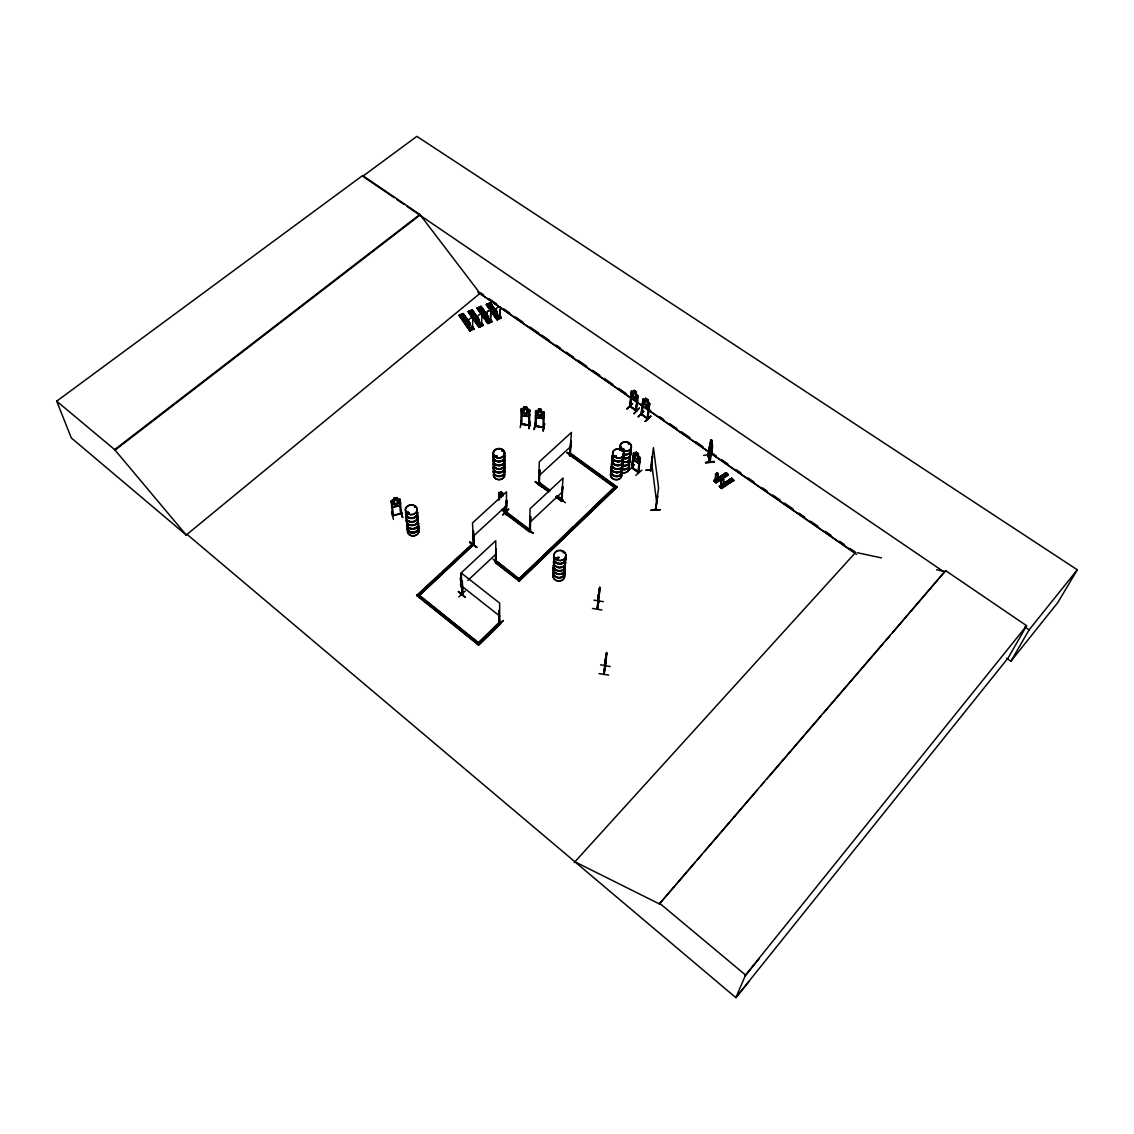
<?xml version="1.0" encoding="UTF-8"?>
<svg xmlns="http://www.w3.org/2000/svg" width="1134" height="1134" viewBox="0 0 1134 1134"><rect width="100%" height="100%" fill="white"/><g stroke="black" fill="none" stroke-linecap="round" stroke-linejoin="round"><path stroke-width="1.5" d="M506.742 500.448L506.133 514.638L506.501 500.264L506.189 514.581L506.501 513.886M561.302 500.647L563.045 478.038L530.088 508.712L529.507 530.57L530.443 529.691L530.443 530.599L529.252 531.718L506.402 514.467L507.607 512.937L530.457 530.173L529.819 530.755L530.457 516.565L530.386 530.273M508.698 509.322L502.603 515.034L508.698 509.038M604.649 665.063L606.194 656.685M520.18 427.631L521.512 420.36M529.535 425.378L520.903 424.329L521.144 409.048L522.136 408.523L521.243 409.076M462.176 593.578L462.077 594.542L460.843 573.209L495.742 540.705L495.87 563.144L519.145 581.118L617.123 486.911L571.437 453.94L570.303 454.989L615.946 488.414L570.274 455.429L570.941 441.083L569.523 455.641L571.451 432.394L539.302 461.807L538.607 484.105M520.364 579.942L497.103 561.585L518.989 578.893L614.642 487.01L576.356 524.021M521.059 423.96L521.782 424.385L521.938 409.898L521.101 410.04L521.938 409.898M521.257 409.005L521.952 415.654L528.727 416.447L529.663 414.803M524.092 406.922L524.149 408.85L522.689 409.261L522.646 412.563L524.064 414.165L526.757 414.505L528.231 413.286L528.302 409.984L526.856 409.204L526.998 407.29L524.078 407.007L526.998 407.29M604.323 673.128L604.096 674.319L606.562 652.56L604.096 674.22L605.173 665.701M605.627 665.516L604.946 666.594M705.561 462.743L714.349 462.034M525.864 528.416L533.108 533.32L525.836 528.472M521.725 423.592L528.727 425.349L528.983 410.806L529.776 410.905L528.983 410.806M530.258 421.494L528.954 428.482M596.98 609.086L597.575 607.838M529.252 531.718L530.202 529.507M530.698 516.75L529.961 530.755M534.398 429.389L535.801 422.698M535.631 411.032L535.092 426.341L543.796 427.504L544.235 412.152L535.546 411.004L536.481 410.494M536.042 426.441L536.382 411.968L535.546 412.11L536.382 411.968M541.357 411.146L542.676 412.053L542.562 415.342L541.074 416.561L538.381 416.206L536.977 414.605L537.077 411.302L538.537 410.905L538.508 408.977L541.414 409.36L541.031 418.318M538.338 417.964L538.607 409.048L541.301 409.487M650.434 469.604L650.477 470.908L653.425 447.661L658.585 487.974L655.367 510.102L655.324 508.769M655.665 509.322L655.65 508.755M539.274 470.567L539.586 469.887L538.778 484.544L548.728 491.901M539.586 469.887L538.891 484.388M539.401 483.991L539.827 470.057M549.919 490.384L539.954 483.041L549.891 490.809M543.087 426.568L542.988 427.475L543.427 412.932L544.221 413.045L543.427 412.932M650.363 469.759L650.774 470.893L651.426 464.642M543.739 427.036L542.888 426.625L543.002 427.433M543.129 430.892L544.518 423.606L543.158 430.594M543.597 427.561L543.767 426.738M544.136 412.166L543.966 416.943L542.959 418.446L536.24 417.681L543.03 418.517M541.783 487.096L535.262 481.596L542.038 486.812M660.073 509.96L651.044 510.087M505.693 511.987L504.899 511.349M499.64 623.558L498.917 622.991L500.321 624.097L478.576 645.133L416.745 595.548L472.268 543.838L473.601 544.859L418.077 596.612L473.601 544.32M461.552 584.081C463.494 584.62 458.66 582.309 461.722 580.721L462.289 594.032L461.283 573.024L499.64 603.09L499.74 623.643M499.513 623.969L499.045 610.489L499.499 624.012L499.74 623.19M715.228 480.986L714.845 480.292M715.923 480.419L715.242 481.893L715.441 480.901M715.795 480.518L715.143 481M716.716 472.651L716.376 473.955A2.013 0.907 56.7 0 0 715.738 475.486L715.143 480.164L716.447 481.482L717.694 477.301A2.013 0.907 56.7 0 0 717.694 475.274L717.921 473.374M628.307 443.564L629.228 443.678L628.364 443.961M720.529 486.486L721.479 485.933M720.515 486.415C722.684 484.771 719.566 487.861 721.139 486.472L720.43 485.933L720.941 487.464M721.096 486.316L720.799 486.656M621.12 450.652L621.801 450.481M621.163 450.396L621.843 450.893M622.807 449.39L622.821 448.511L622.141 449.021M623.558 449.277L623.331 449.56M711.628 445.846C708.906 437.823 709.076 455.046 710.323 455.981M708.963 448.1L710.423 456.081L710.947 455.103M722.131 487.067L723.308 482.956A2.027 0.907 56.6 0 0 723.322 480.944L723.634 479.271M481.482 324.14L481.851 316.825A2.835 1.644 -35.6 0 0 481.794 314.189A2.835 1.644 -35.6 0 0 478.264 315.649A2.835 1.644 -35.6 0 0 478.335 318.285L479.016 325.175C483.906 321.163 479.88 329.03 480.348 324.551M615.096 455.556L615.918 456.548M561.316 500.76L562.577 486.543L562.166 500.406M555.844 497.146L561.543 501.341L562.818 486.713M561.543 501.341L562.719 499.839L557.035 495.629M462.048 594.358L461.439 581.317L462.303 581.6L462.7 594.882L462.303 581.6M566.901 452.707L574.017 457.257L567.213 452.409M490.327 321.928L490.724 313.083A2.821 1.644 -35.9 0 0 490.682 310.447A2.821 1.644 -35.9 0 0 487.166 311.907A2.821 1.644 -35.9 0 0 487.209 314.543L487.918 321.546M487.833 321.432L490.398 320.454L490.809 313.197A2.821 1.644 -35.9 0 0 490.767 310.574A2.821 1.644 -35.9 0 0 487.251 312.02A2.821 1.644 -35.9 0 0 487.294 314.657L487.209 314.543M565.483 502.787L558.651 497.642M571.182 441.254L569.764 455.811L570.345 455.273M570.274 455.429L571.437 453.94M573.691 457.555L566.986 452.594M500.137 309.426L499.669 316.755L500.137 309.426A2.821 1.63 -36.2 0 0 500.122 306.79A2.821 1.63 -36.2 0 0 496.621 308.25A2.821 1.63 -36.2 0 0 496.649 310.872L497.216 317.775L499.697 316.684L499.711 318.285L498.577 318.767L498.577 317.151M563.626 552.173L562.974 552.811M556.057 558.438L557.163 557.616L557.914 558.353M556.284 557.871L556.61 558.764M592.487 608.448L601.899 610.021M598.313 595.251L597.987 600.283L597.902 599.503M598.795 592.558L597.377 609.199L597.533 608.292M599.305 589.141L599.206 589.567M598.398 595.336L599.858 587.27L598.341 601.927L598.865 601.105M598.369 601.587L600.099 588.248M598.795 601.828L598.922 600.637L597.448 609.043M501.71 450.524L502.66 450.637L501.809 450.963M496.026 455.684L496.536 456.336L495.445 456.222M495.501 456.151L496.082 456.846L496.933 456.095M603.373 601.658L594.003 600.141M519.145 581.118L617.123 486.911M626.96 408.807L632.574 403.449L627.045 408.609M629.937 406.213L631.496 391.088L629.71 406.511L636.429 411.089M630.632 406.752L632.148 392.392L631.34 392.151L631.95 392.577M632.148 392.392L630.334 406.879M636.245 391.754L636.571 398.303L635.295 398.941L632.262 395.312L632.63 391.995L633.807 392.166C632.531 387.318 639.307 394.774 633.949 390.266M604.62 665.162L605.102 660.994M605.145 665.431L603.642 674.22L605.599 658.145M605.202 661.079L605.91 655.962M605.726 658.358L606.421 653.312L605.358 666.622M634.119 413.811L639.363 408.155M605.343 666.707L606.903 653.51M655.764 509.605L655.339 508.854M628.86 470.412L634.572 464.671M637.223 399.324L635.706 410.664L637.393 396.333L638.215 396.574L637.393 396.333M636.571 410.267L635.735 410.054L636.344 411.103L638.215 395.723L631.44 391.145L632.304 391.032M638.073 395.752L636.628 401.776L637.606 400.543M638.541 472.722L640.398 457.782L638.088 455.542L638.385 453.798L636.075 452.168L635.876 454.082L634.657 453.841L634.26 457.073L637.393 460.787L638.711 460.22L638.3 453.798L636.075 452.338L635.933 454.011L633.495 452.891L631.695 467.945L632.559 468.044M633.311 455.471L631.638 467.888L638.456 472.665L637.847 471.772M633.949 454.365L633.325 453.926L634.161 454.181L632.233 467.789M643.545 411.33L638.385 416.49M639.321 408.127L633.821 413.584M633.537 459.398L632.588 468.101L631.922 467.08M608.703 675.099L599.021 673.596M610.163 666.523L600.538 664.793M647.727 418.942L641.022 414.321L642.992 399.026L643.8 398.97L649.754 403.69L647.727 418.942L642.014 414.264M641.334 414.151L642.992 399.026M641.887 414.477L643.63 400.316L642.822 400.075L643.432 400.5M643.63 400.316L641.66 414.761M635.791 475.359L641.858 470.128M643.517 411.344L638.3 416.702M639.76 458.15L638.414 472.665M637.79 472.268L639.548 459.88M647.429 401.564L647.712 399.721L645.529 398.162L645.317 400.104L644.126 399.919L643.715 403.236L646.763 406.879L648.067 406.241L647.798 399.721M650.76 416.334L645.203 421.253M647.996 418.815L649.116 404.101L647.202 418.106M715.228 480.093L715.837 475.415A2.013 0.907 56.7 0 1 716.461 473.884L716.376 473.955M650.732 470.241L646.068 470.298L652.036 469.717L646.054 470.156M723.535 479.328L722.613 478.094L721.989 479.611A2.027 0.907 56.6 0 0 721.352 481.128L720.714 485.791L722.032 487.124L723.223 483.013A2.027 0.907 56.6 0 0 723.407 480.887L723.662 479.639M720.813 485.735L721.437 481.071A2.027 0.907 56.6 0 1 722.089 479.54L722.684 478.208M414.534 506.643L414.704 507.465L414.945 506.657M651.894 461.297L652.574 456.265L650.774 470.893M407.574 512.908L407.999 512.114M407.616 512.653L408.75 512.993L407.73 512.157M409.02 512.525L408.85 513.319M471.701 328.18C470.922 326.507 471.801 329.285 471.942 327.882M471.772 328.194L471.588 327.357M598.823 594.315L599.432 591.579L597.987 600.283M480.079 323.913L481.043 324.834L480.632 323.629M480.178 324.041L480.944 324.877M605.584 659.577L605.967 656.94M657.663 496.409L655.679 510.087L657.578 495.714M488.938 320.227L490.001 321.163L489.392 319.901M489.349 320.043L490.072 321.106L489.108 320.44M599.106 590.375L597.051 609.142L597.646 607.937M498.861 317.435C499.059 315.564 498.379 317.69 498.946 316.556M599.007 590.757L599.588 587.766M597.065 609.057L598.837 601.36M703.619 455.471L712.209 454.039M528.784 409.445L529.861 410.069L529.337 425.434L529.592 424.626M529.748 414.902L528.713 416.518L521.952 415.654M528.742 424.796L529.351 424.924M530.329 421.749L529.025 428.737L530.216 421.479M709.175 451.006L707.942 455.74L710.975 440.276M707.999 455.698L710.451 441.069L710.933 441.693M528.827 409.388L522.094 408.453M709.586 447.973L710.281 452.735L712.152 445.946L711.741 440.063L710.295 444.599L711.854 450.567M710.876 455.202L712.478 445.719L711.656 440.063L711.316 441.821L710.564 440.063M710.082 461.977L712.563 447.122M708.396 455.372L709.657 462.133L707.942 455.627M709.927 461.396L710.139 461.481M535.361 422.599L533.944 429.588M726.015 472.793L726.681 473.445L714.392 481.355L714.051 480.121L715.356 479.937M714.647 481.284L714.944 480.221M715.299 479.313L717.156 481.893L717.113 481.142M714.321 481.199L713.754 480.717L715.908 482.701L728.156 474.622L726.185 472.651L728.269 475.018L715.979 482.942L715.866 481.95M717.694 477.301L717.609 477.357A2.013 0.907 56.7 0 0 717.779 475.217L718.035 473.969M720.515 476.436L722.486 478.42M720.941 485.579L719.636 486.642M721.748 475.628L723.747 477.485M606.109 654.984L606.293 654.077M720.331 486.855L720.544 485.862M720.884 484.941L722.741 487.535L722.712 486.784M492.071 309.922L493.644 309.795L493.233 308.831M483.934 313.948L483.977 312.573M726.1 482.049L728.099 483.92M727.333 481.241L729.346 483.112M719.58 486.614L731.77 478.25L733.755 480.235L721.181 488.201M641.972 414.59L641.334 413.584M631.666 467.321L638.768 471.928M641.079 413.811L647.883 418.687M574.91 861.797L659.364 903.926L945.628 570.629L1026.653 625.727L1008.183 657.876L735.853 997.636L187.025 534.369L186.245 535.007L114.633 449.603L56.7 401.181L362.653 175.529L419.849 214.454L480.036 293.38L855.107 553.009M629.767 405.986L636.287 410.536M727.064 482.446L728.326 482.319L727.376 482.857M721.777 477.329L721.876 476.294M722.273 477.442L722.755 476.606L721.593 476.563M606.662 652.574L605.443 661.987M499.853 623.331L498.832 623.445L499.045 610.489M462.97 594.131L462.36 593.663M562.195 499.91L561.273 500.463L561.769 499.782M569.552 455.287L570.445 454.706M498.79 316.514L498.464 316.67M530.443 529.805L529.621 530.003M707.899 454.621L708.339 454.578M496.281 562.421L495.345 562.79L495.841 548.927L495.756 562.875M506.799 513.617L505.892 514.467M469.859 541.896L476.705 547.141M458.363 591.679L465.068 597.448M505.977 513.83L506.515 513.333L506.331 514.581L506.501 491.816L472.509 522.916L473.502 544.334M599.744 587.256L598.256 596.895M526.119 528.161L533.093 533.079M399.225 500.222L400.642 514.17L401.507 513.192M489.264 320.497L489.76 320.653M623.813 449.503L622.708 448.483M615.379 456.563L615.053 455.755M615.067 456.081L615.039 456.704M616.145 456.151L615.11 456.265M556.411 557.985L556.142 558.183A6.039 5.146 3.2 0 1 559.133 557.318M557.829 558.495L556.411 558.892M715.767 480.235L715.582 480.688M1026.653 625.727L745.577 975.042L735.853 997.636L749.446 980.924M391.627 505.721L392.733 507.21L399.721 505.693L400.6 503.893L400.104 499.243L396.943 499.343M945.628 570.629L892.628 632.715M650.363 470.1L650.788 469.604M408.495 513.206L408.58 512.284M407.616 512.384L407.744 513.475M391.542 511.916L393.413 519.344M471.432 328.25L471.361 327.23M1006.553 658.188L1010.933 661.221L1029.119 629.838L1077.3 569.792L416.844 136.364L362.738 176.294L394.178 197.685M464.784 320.029L465.082 321.177M1077.3 569.792L1057.923 602.409L1010.933 661.221M711.061 452.622L711.684 451.743L711.061 452.735L709.785 444.712M391.202 501.1L392.591 515.8L401.436 513.631M542.945 418.517L544.079 416.901M495.402 562.606L496.224 561.925M570.359 454.847L569.523 455.641M538.607 484.218L539.231 483.155L539.004 483.878M473.161 544.618L473.87 544.037M474.055 544.32L473.36 530.698L473.417 544.873L474.111 543.781M535.177 481.922L542.038 486.84M469.519 542.463L476.719 547.127M622.665 449.503L623.459 448.936M623.7 449.659L623.615 448.837M648.053 409.615L649.087 408.495M745.279 975.708L759.369 958.457M472.127 326.308L474.069 329.101L469.774 330.915L459.057 315.564L463.338 313.778L470.171 323.53M470.752 330.391L460.361 315.025L470.596 330.589L459.341 315.039L463.041 313.508L470.156 323.544M462.091 314.331L469.93 325.444L462.318 314.09M479.072 327.017L479.072 325.926L482.517 325.26L481.397 322.935L482.8 324.381L482.517 325.671L481.057 322.708L483.112 325.43L478.817 327.23L468.073 311.949L472.339 310.163L479.186 319.873L472.042 309.894L468.342 311.411L479.313 327.031L468.342 311.411M469.377 311.411L480.079 326.734L470.355 312.8M472.042 309.894L471.035 310.702L478.888 321.815L471.29 310.489L479.583 321.517M488.57 317.889L480.178 306.804L487.776 318.215L479.951 307.144M497.245 312.587L490.129 302.622L486.188 304.663L497.089 319.831L501.271 318.044L499.3 315.295M489.151 303.43L490.129 302.622M489.902 303.132L497.316 312.559M469.873 330.887L459.341 315.039M473.757 328.052L473.473 328.931L472.368 326.606L473.587 329.314M598.554 600.552L598.327 601.814M491.419 321.645L490.597 319.207L491.419 321.645L488.003 322.311L488.031 323.374L477.216 307.853L480.901 306.336L487.974 316.329L481.185 306.605L476.946 308.377L487.833 323.587L492 321.815L489.746 318.952M488.74 323.077L478.732 309.44M490.71 322.354L491.702 320.766M490.795 322.325L480.178 306.804L480.901 306.336M497.117 319.816L486.472 304.125L497.273 319.618L497.302 318.526L500.704 317.874L499.867 315.45L500.704 317.874M486.713 304.465L498.308 319.306L487.393 304.167L486.514 304.422M500.789 318.257L500.987 316.996M659.364 903.926L695.17 862.308M697.481 859.615L702.088 854.256M704.398 851.563L757.526 789.803M760.985 785.777L764.444 781.751M766.754 779.058L821.03 715.965M823.341 713.272L883.386 643.46M885.697 640.781L890.318 635.409M632.871 457.597L633.382 459.809L638.768 463.622L639.746 462.36M638.768 463.622L639.831 462.417M574.158 862.62L855.688 552.371L849.876 548.346M535.135 426.058L543.838 427.263L535.319 426.058M496.579 626.861L503.057 620.808M503.014 620.766L496.536 627.059L502.957 620.496M420.742 596.527L478.463 642.78L498.932 623.005M478.576 645.133L500.307 623.7L498.932 622.609L477.187 644.027M518.989 578.893L573.804 526.459M562.095 500.463L555.873 496.72M499.74 564.76L493.007 559.218M640.341 457.838L633.495 452.891M640.398 458.604L639.562 458.334M458.802 596.938L465.238 590.998M636.075 452.168L638.385 453.798M633.382 459.809L638.825 463.565M461.014 581.458L461.722 580.721L462.077 581.813M462.062 580.906L460.886 580.892L460.248 578.227L461.396 580.736M496.04 561.642L495.657 562.903L496.082 549.125M645.203 421.267L650.703 416.008M645.189 421.508L650.718 416.263M497.103 561.585L495.87 562.747L519.145 580.721M562.719 499.839L561.684 500.916M495.87 563.144L497.103 561.996M473.955 316.244L473.785 317.265L474.806 317.463M467.846 580.452L495.898 554.172M529.776 522.434L562.294 491.958M504.899 511.845L504.857 506.643M538.65 483.637L539.458 483.467M570.204 454.536L570.048 455.06M649.754 403.69L649.031 402.513M649.739 404.54L648.917 404.285M638.343 416.788L643.843 411.5M642.354 403.832L642.893 406M630.49 406.567L629.951 405.717M499.314 494.027L498.903 493.375L499.357 499.158M627.017 408.892L632.503 403.661M630.617 406.156L629.866 406.015M416.745 595.548L439.992 574.073M442.572 571.692L468.413 547.821M506.133 514.156L507.607 512.937M539.954 483.041L538.792 484.119L548.757 491.476M472.963 536.538L506.501 505.651M538.877 475.855L570.615 446.626M503.255 495.317L503.255 493.616L500.987 491.915L501.001 493.63M499.499 492.553L498.662 492.624L501.072 493.744L499.881 493.531L499.91 496.706M498.677 492.61L499.456 492.482M498.719 497.174L499.399 499.385M503.184 493.673L500.93 491.986M391.216 501.185L392.052 500.42L391.088 501.1M186.245 535.007L480.036 293.38M114.633 449.603L419.849 214.454M114.874 450.297L419.906 215.205M463.282 313.834L469.83 323.559M472.311 310.192L478.86 319.901M481.17 306.619L487.748 316.315M557.304 558.637L556.369 558.41M487.464 304.139L497.798 319.533M490.086 302.92L497.004 312.559L490.398 302.92M474.012 329.143L471.857 326.308M497.996 319.32L487.478 304.125M501.256 318.059L499.215 315.337M615.181 455.868L615.96 455.84M616.116 456.775L616.017 455.613M520.96 424.031L529.578 425.137M535.234 425.562L536.013 425.675M408.807 513.22L407.772 513.376M731.77 478.25L719.325 486.358L719.991 487.025M732.139 478.761L719.962 486.996M720.926 487.96L733.358 480.036M733.755 480.235L721.621 488.641M713.938 480.802L726.171 472.864L726.639 473.431M714.009 480.972L726.54 473.161L714.136 481.099M715.597 482.56L727.603 474.381M728.241 475.018L727.759 474.352L715.341 482.304L728.156 474.622M713.754 480.717L726.185 472.651L713.896 480.773M503.326 511.278L510.116 516.466L503.269 511.094M466.017 321.191L466.4 320.072L465.138 319.93M483.041 312.559L482.574 313.494L483.694 313.863M475.047 317.548L475.515 316.599M722.599 477.244L721.791 477.244M468.952 328.988L469.207 327.924L469.235 328.676M481.695 322.821L481.709 323.771L477.995 325.316L477.981 324.367L481.426 323.7M469.873 328.718L472.424 327.754L472.765 320.497A2.835 1.658 -35.3 0 0 472.694 317.874A2.835 1.658 -35.3 0 0 469.15 319.334A2.835 1.658 -35.3 0 0 469.221 321.957M470.043 330.561L470.312 329.484L470.327 330.249M482.8 324.381L482.517 325.26M557.205 558.764L557.276 557.744M401.45 514.056L400.018 499.286L392.01 500.377L394.051 499.952M623.388 449.418L622.495 449.617M614.826 456.307L616.088 456.676M501.88 450.311L502.66 450.637M483.041 312.7L484.161 312.842M460.574 585.116C460.928 576.738 462.629 593.847 461.736 585.626L460.574 585.116L461.495 584.988L462.261 588.234M461.637 585.796L461.198 583.046M461.325 583.443L461.084 581.26M461.099 585.201L461.921 585.045M461.751 588.376L462.034 587.596M460.886 580.892L460.985 578.723M460.361 580.806L461.297 580.679L460.758 578.085M460.574 581.402L461.41 581.246M542.903 427.093L536.113 425.831M393.257 514.793L392.789 515.8M400.515 513.532L392.733 515.304M401.408 513.206L400.685 513.659M402.527 517.529L401.096 509.96L402.556 517.246M396.772 497.628L396.971 499.414L398.53 499.683L398.856 502.858L397.51 504.517L394.717 505.084L393.073 504.035L392.718 500.874L394.164 499.995L393.852 498.166L396.886 497.628M393.867 498.251L396.787 497.713M391.981 501.979L391.088 501.88L391.981 501.979L393.427 515.701L393.37 514.864M399.296 500.477L400.047 500.051M399.749 505.778L392.775 507.068L391.698 505.622M556.681 557.644L557.46 558.141M495.771 455.443L496.89 455.911M499.059 622.722L499.867 623.743M710.168 443.592L711.486 449.319M479.115 326.989L480.136 326.677M705.561 462.658L714.349 461.992M710.975 440.19L712.478 445.719M705.589 462.431L714.307 461.41M471.531 310.518L479.427 321.588M480.178 306.903L488.315 317.988M474.395 316.23L475.288 316.429M465.379 319.859L466.414 320.213M651.001 510.314L660.101 509.676M400.741 514.141L400.5 513.39M460.787 585.711L461.524 587.752M722.018 476.365L722.741 476.705M402.613 517.473L400.642 510.087M473.757 544.093L473.36 530.698M496.182 467.562L495.459 467.534M733.826 480.618L731.572 478.35L719.325 486.33L721.493 488.343L721.451 487.606M493.673 309.61L492.298 308.817L492.255 310.192M493.007 308.916L491.929 309.936M474.565 317.477L473.771 317.109M529.465 425.094L520.846 423.79M538.522 411.486L541.23 411.855M538.423 414.789L541.116 415.157M857.403 552.74L881.501 557.914M936.571 569.764L943.445 571.252M470.823 330.363L460.064 314.94M708.112 454.932L710.04 461.977M716.886 472.495L717.822 473.431M489.704 303.189L497.344 314.203M544.575 423.861L543.2 430.821M502.135 509.379L505.551 511.774L502.348 509.18M464.897 320.894L466.485 320.242M397.042 199.641L404.186 204.503M407.035 206.445L944.579 572.301M1024.753 626.861L1029.119 629.838M645.544 398.332L647.656 399.778M480.646 292.87L483.552 294.883M489.364 298.908L496.635 303.94M503.907 308.958L509.719 312.984M515.531 317.01L522.802 322.042M530.074 327.074L538.792 333.098M541.698 335.111L548.969 340.143M556.241 345.175L560.593 348.195M566.405 352.206L573.676 357.238M578.042 360.258L586.76 366.296M592.572 370.322L599.843 375.34M604.209 378.359L612.927 384.398M618.739 388.423L626.011 393.455M633.282 398.473L637.634 401.493M644.906 406.525L650.718 410.551M659.449 416.589L663.801 419.594M669.627 423.62L676.885 428.652M681.25 431.671L689.968 437.71M695.78 441.721L703.052 446.753M711.783 452.792L716.135 455.811M721.947 459.837L727.773 463.863M736.49 469.887L740.856 472.906M748.114 477.938L753.94 481.964M762.658 487.989L767.009 491.008M772.835 495.034L780.093 500.066M784.459 503.085L793.176 509.123M799.002 513.135L804.814 517.161M810.626 521.186L817.898 526.219M825.169 531.251L830.981 535.262M839.699 541.301L844.065 544.32M477.797 292.133L856.524 554.328M630.674 406.383L635.919 410.026M632.616 467.789L638.003 471.616M571.408 454.38L617.08 487.337M561.273 500.321L562.11 499.924M557.007 496.054L562.691 500.25M502.135 509.733L509.081 515.134M528.798 409.374L529.847 410.154M499.371 492.553L503.113 495.388L503.113 493.673M501.015 494.367L503.113 495.955M507.607 513.362L530.443 530.599M506.402 514.042L529.266 531.293M469.816 542.137L476.734 547.41M473.615 545.27L472.268 543.838M462.899 594.599L461.765 593.876M458.377 591.452L465.408 597.164M461.907 586.25L499.725 616.046M416.702 595.152L478.562 644.75M659.549 903.188L745.577 975.042M186.33 535.078L71.329 437.965L56.7 401.181M641.915 413.995L641.164 413.825M611.765 472.056L611.779 472.084A5.627 4.607 5.8 0 0 612.147 478.335A5.627 4.607 5.8 0 0 619.731 478.846A5.627 4.607 5.8 0 0 620.695 472.68M496.649 310.872L497.131 317.662M499.045 315.295L501.015 318.044M490.824 304.507L497.741 314.161M490.597 304.621L497.585 314.231M490.2 304.777L497.117 314.43M490.115 304.805L497.046 314.458M499.612 318.158L499.598 316.542L496.196 317.931L496.479 316.868L496.479 317.619M490.03 319.051L491.986 321.829M479.129 309.27L489.023 323.091M477.938 307.739L488.782 323.062M477.216 307.853L488.23 323.417M471.319 310.376L479.186 321.56M470.256 312.842L480.036 326.734M469.065 311.311L479.866 326.691M477.981 324.367L479.072 325.926M469.674 323.743L463.041 313.508M462.53 314.132L470.412 325.245M462.318 313.99L470.156 325.217M471.29 328.222C471.049 332.73 474.721 324.763 469.958 328.846L469.15 321.843M468.923 328.038L470.015 329.611M556.213 558.835L556.17 558.566A5.954 5.075 3.2 0 1 559.133 557.602M535.418 415.739L536.24 417.681M710.862 443.621L711.316 446.3L710.905 444.882M711.146 448.143L710.522 445.931L710.536 451.36L711.826 444.755L711.216 442.529L711.202 448.001M711.599 441.48L711.996 442.898M397.042 499.258L396.857 497.557M651.511 461.779L656.558 501.809M362.653 175.529L362.738 176.294M419.367 595.421L478.463 642.78M469.433 312.956L473.133 311.623M471.248 315.536L474.948 314.189M472.212 316.91L475.911 315.564M472.651 326.493L472.68 327.442M487.195 321.39L487.181 320.624L486.911 321.702L490.611 320.171L490.597 319.207M488.286 306.69L491.972 305.358M498.96 500.207L498.818 492.624L498.733 498.705M499.867 315.45L499.881 316.4M500.987 491.915L501.03 497.543M505.466 507.111L505.367 511.703M505.069 508.145L505.069 511.562M623.232 460.843A5.698 4.635 5.7 0 1 615.875 465.45A5.698 4.635 5.7 0 1 613.211 457.966M622.991 459.412A5.769 4.692 5.7 0 1 620.496 465.025A5.769 4.692 5.7 0 1 613.196 463.749A5.769 4.692 5.7 0 1 613.168 457.697M621.843 461.963A5.684 4.635 5.7 0 1 620.879 468.158A5.684 4.635 5.7 0 1 613.211 467.647A5.684 4.635 5.7 0 1 612.87 461.368M621.886 461.666A5.684 4.635 5.7 0 1 620.908 467.86A5.684 4.635 5.7 0 1 613.239 467.35A5.684 4.635 5.7 0 1 612.899 461.07M623.417 455.514A5.798 4.706 5.7 0 1 617.761 461.666A5.798 4.706 5.7 0 1 612.757 454.805M622.963 459.001A5.698 4.635 5.7 0 1 620.496 464.543A5.698 4.635 5.7 0 1 613.296 463.282A5.698 4.635 5.7 0 1 613.281 457.314M623.317 455.755A5.713 4.635 5.7 0 1 617.746 461.822A5.713 4.635 5.7 0 1 612.799 455.06M623.02 459.213A5.769 4.692 5.7 0 1 620.511 464.827A5.769 4.692 5.7 0 1 613.211 463.551A5.769 4.692 5.7 0 1 613.196 457.498M623.445 455.315A5.798 4.706 5.7 0 1 617.789 461.467A5.798 4.706 5.7 0 1 612.771 454.606M623.388 455.103A5.713 4.635 5.7 0 1 617.817 461.169A5.713 4.635 5.7 0 1 612.87 454.408M622.027 471.787A5.627 4.607 5.8 0 1 614.756 476.379A5.627 4.607 5.8 0 1 612.119 468.923M622.141 471.56A5.713 4.664 5.8 0 1 614.756 476.209A5.713 4.664 5.8 0 1 612.077 468.654M620.695 472.481A5.599 4.593 5.8 0 1 619.731 478.619A5.599 4.593 5.8 0 1 612.176 478.109A5.599 4.593 5.8 0 1 611.836 471.886M621.815 462.162A5.656 4.607 5.7 0 1 620.851 468.328A5.656 4.607 5.7 0 1 613.211 467.818A5.656 4.607 5.7 0 1 612.856 461.566M622.226 466.542A5.727 4.678 5.8 0 1 616.627 472.665A5.656 4.621 5.8 0 1 611.708 466.088M611.665 465.847A5.727 4.678 5.8 0 0 616.627 472.665A5.656 4.621 5.8 0 0 622.127 466.783M622.098 471.149A5.642 4.607 5.8 0 1 614.826 475.741A5.642 4.607 5.8 0 1 612.176 468.285M622.155 471.361A5.713 4.664 5.8 0 1 614.784 476.025A5.713 4.664 5.8 0 1 612.105 468.455M622.24 466.343A5.741 4.678 5.8 0 1 616.641 472.467A5.741 4.678 5.8 0 1 611.68 465.649M622.197 466.145A5.656 4.621 5.8 0 1 616.669 472.183A5.656 4.621 5.8 0 1 611.779 465.45M631.114 449.759A5.769 4.678 6 0 1 628.704 453.94A5.769 4.678 6 0 1 622.963 454.167M619.632 450.226A5.769 4.678 6 0 1 620.936 446.853M631 450A5.698 4.607 6 0 1 628.633 454.11A5.698 4.607 6 0 1 622.977 454.337M619.745 449.248A5.698 4.607 6 0 1 620.978 447.122M631.085 449.333A5.698 4.607 6 0 1 628.718 453.458A5.698 4.607 6 0 1 623.048 453.685M619.759 449.787A5.698 4.607 6 0 1 621.049 446.456M629.639 451.162A5.755 4.664 6 0 1 629.384 456.846A5.755 4.664 6 0 1 622.566 457.867M629.597 450.978A5.684 4.607 6 0 1 629.356 456.577A5.684 4.607 6 0 1 622.623 457.583M630.221 452.707A5.67 4.607 6 0 1 628.775 457.654A5.67 4.607 6 0 1 622.552 458.235M623.601 461.935A5.67 4.607 6 0 0 628.916 460.517A5.67 4.607 6 0 0 629.852 455.996A5.67 4.607 6 0 1 628.902 460.645A5.67 4.607 6 0 1 623.587 462.062M629.625 451.36A5.755 4.664 6 0 1 629.37 457.045A5.755 4.664 6 0 1 622.538 458.065M629.087 463.253A5.698 4.635 6.1 0 1 627.626 468.243A5.698 4.635 6.1 0 1 621.375 468.838M629.398 459.865A5.642 4.579 6.1 0 1 627.952 464.784A5.642 4.579 6.1 0 1 621.772 465.379A5.713 4.649 6.1 0 0 628.038 464.614A5.713 4.649 6.1 0 0 629.498 459.624M629.03 463.055A5.613 4.579 6.1 0 1 627.598 467.973A5.613 4.579 6.1 0 1 621.432 468.555M628.959 463.693A5.613 4.579 6.1 0 1 627.513 468.611A5.613 4.579 6.1 0 1 621.361 469.192M628.945 467.931A5.613 4.579 6.1 0 1 626.606 472.027A5.613 4.579 6.1 0 1 621.021 472.254M629.058 463.452A5.698 4.635 6.1 0 1 627.598 468.441A5.698 4.635 6.1 0 1 621.347 469.022M629.795 460.404A5.642 4.579 6.1 0 1 627.456 464.501A5.642 4.579 6.1 0 1 621.843 464.727M629.795 456.322A5.642 4.579 6 0 1 628.86 460.815A5.642 4.579 6 0 1 623.572 462.233M628.931 468.058A5.613 4.579 6.1 0 1 626.592 472.155A5.613 4.579 6.1 0 1 621.007 472.382M503.85 458.264A5.783 4.72 -0.2 0 1 502.915 464.288A5.783 4.72 -0.2 0 1 495.487 464.586A5.783 4.72 -0.2 0 1 493.857 458.675M503.779 458.533A5.698 4.649 -0.2 0 1 502.872 464.472A5.698 4.649 -0.2 0 1 495.544 464.77A5.698 4.649 -0.2 0 1 493.928 458.93M503.808 461.637A5.698 4.649 -0.3 0 1 502.886 467.577A5.698 4.649 -0.3 0 1 495.558 467.874A5.698 4.649 -0.3 0 1 493.956 462.176A5.698 4.649 -0.3 0 0 495.558 467.874A5.698 4.649 -0.3 0 0 502.886 467.718A5.698 4.649 -0.3 0 0 503.808 461.779M503.836 454.365A5.812 4.72 -0.2 0 1 502.901 460.39A5.812 4.72 -0.2 0 1 495.445 460.702A5.812 4.72 -0.2 0 1 493.814 454.762M503.779 457.881A5.713 4.649 -0.2 0 1 502.858 463.82A5.713 4.649 -0.2 0 1 495.53 464.118A5.713 4.649 -0.2 0 1 493.928 458.278M503.779 454.621A5.727 4.664 -0.2 0 1 502.858 460.574A5.727 4.664 -0.2 0 1 495.501 460.872A5.727 4.664 -0.2 0 1 493.885 455.017M503.85 458.065A5.783 4.72 -0.2 0 1 502.915 464.089A5.783 4.72 -0.2 0 1 495.487 464.387A5.783 4.72 -0.2 0 1 493.857 458.476M503.836 454.153A5.812 4.734 -0.2 0 1 502.901 460.191A5.812 4.734 -0.2 0 1 495.445 460.489A5.812 4.734 -0.2 0 1 493.814 454.564M503.779 453.969A5.727 4.664 -0.2 0 1 502.858 459.922A5.727 4.664 -0.2 0 1 495.487 460.22A5.727 4.664 -0.2 0 1 493.871 454.365M503.879 469.051A5.727 4.692 -0.3 0 1 502.957 475.047A5.727 4.692 -0.3 0 1 495.601 475.344A5.727 4.692 -0.3 0 1 493.985 469.462M503.808 469.504A5.642 4.621 -0.3 0 1 502.901 475.415A5.642 4.621 -0.3 0 1 495.643 475.713A5.642 4.621 -0.3 0 1 494.055 469.901M494.098 472.878A5.613 4.607 -0.3 0 0 495.686 478.661A5.613 4.607 -0.3 0 0 502.901 478.364A5.642 4.635 -0.3 0 0 503.822 472.552A5.613 4.607 -0.3 0 1 502.901 478.364A5.642 4.635 -0.3 0 1 495.671 478.761A5.642 4.635 -0.3 0 1 494.084 472.949M503.779 462.133A5.67 4.635 -0.3 0 1 502.872 468.058A5.67 4.635 -0.3 0 1 495.586 468.356A5.67 4.635 -0.3 0 1 493.985 462.53M503.865 465.422A5.741 4.706 -0.3 0 1 502.943 471.432A5.741 4.706 -0.3 0 1 495.558 471.73A5.741 4.706 -0.3 0 1 493.942 465.833M503.808 468.866A5.642 4.635 -0.3 0 1 502.901 474.777A5.642 4.635 -0.3 0 1 495.643 475.075A5.642 4.635 -0.3 0 1 494.055 469.263M503.808 465.677A5.67 4.635 -0.3 0 1 502.886 471.602A5.67 4.635 -0.3 0 1 495.615 471.9A5.67 4.635 -0.3 0 1 494.013 466.074M503.865 465.224A5.741 4.706 -0.3 0 1 502.943 471.234A5.741 4.706 -0.3 0 1 495.558 471.531A5.741 4.706 -0.3 0 1 493.942 465.635M503.808 465.039A5.67 4.635 -0.3 0 1 502.886 470.964A5.67 4.635 -0.3 0 1 495.601 471.262A5.67 4.635 -0.3 0 1 493.999 465.436M417.028 514.269A5.954 4.961 -5.4 0 1 415.824 520.605A5.954 4.961 -5.4 0 1 408.169 520.931A5.954 4.961 -5.4 0 1 406.723 514.708M416.291 516.707A5.854 4.876 -5.4 0 1 417.071 522.93A5.854 4.876 -5.4 0 1 409.856 524.858A5.854 4.876 -5.4 0 1 406.582 519.301A5.868 4.89 -5.4 0 0 409.856 524.957A5.868 4.89 -5.4 0 0 417.099 523.015A5.868 4.89 -5.4 0 0 416.32 516.778M416.702 510.669A5.982 4.961 -5.3 0 1 415.498 517.019A5.982 4.961 -5.3 0 1 407.815 517.345A5.982 4.961 -5.3 0 1 406.369 511.094M416.929 514.085A5.883 4.89 -5.4 0 1 415.753 520.336A5.883 4.89 -5.4 0 1 408.197 520.662A5.883 4.89 -5.4 0 1 406.78 514.51M416.66 510.924A5.897 4.905 -5.3 0 1 415.469 517.189A5.897 4.905 -5.3 0 1 407.886 517.501A5.897 4.905 -5.3 0 1 406.468 511.349M416.688 510.47A5.982 4.961 -5.3 0 1 415.483 516.821A5.982 4.961 -5.3 0 1 407.801 517.147A5.982 4.961 -5.3 0 1 406.355 510.895M416.603 510.286A5.897 4.905 -5.3 0 1 415.413 516.551A5.897 4.905 -5.3 0 1 407.829 516.863A5.897 4.905 -5.3 0 1 406.397 510.711M416.986 514.723A5.883 4.89 -5.4 0 1 412.819 522.207A5.883 4.89 -5.4 0 1 406.27 516.353M417.978 525.141A5.897 4.933 -5.5 0 1 416.802 531.449A5.897 4.933 -5.5 0 1 409.218 531.775A5.897 4.933 -5.5 0 1 407.786 525.581M418.177 528.288A5.783 4.834 -5.5 0 1 414.066 535.702A5.783 4.834 -5.5 0 1 407.616 529.904M416.334 517.047A5.868 4.89 -5.4 0 1 417.128 523.298A5.868 4.89 -5.4 0 1 409.87 525.226A5.868 4.89 -5.4 0 1 406.582 519.656M417.652 521.427A5.925 4.933 -5.4 0 1 416.462 527.735A5.925 4.933 -5.4 0 1 408.864 528.061A5.925 4.933 -5.4 0 1 407.432 521.867M417.61 521.683A5.84 4.862 -5.4 0 1 416.433 527.905A5.84 4.862 -5.4 0 1 408.935 528.231A5.84 4.862 -5.4 0 1 407.517 522.108M417.964 524.957A5.897 4.933 -5.5 0 1 416.773 531.265A5.897 4.933 -5.5 0 1 409.204 531.577A5.897 4.933 -5.5 0 1 407.772 525.396M417.638 521.229A5.925 4.933 -5.4 0 1 416.447 527.551A5.925 4.933 -5.4 0 1 408.85 527.877A5.925 4.933 -5.4 0 1 407.404 521.668M418.148 522.207A5.84 4.876 -5.4 0 1 412.648 528.586A5.84 4.876 -5.4 0 1 406.893 522.675M418.205 528.487A5.812 4.862 -5.5 0 1 414.094 535.928A5.812 4.862 -5.5 0 1 407.616 530.117M565.256 560.862A6.039 5.146 3.2 0 1 559.19 567.595A6.039 5.146 3.2 0 1 554.129 560.111M564.987 564.037A5.939 5.075 3.2 0 1 559.019 570.686A5.939 5.075 3.2 0 1 554.044 563.3M564.973 564.321A5.939 5.075 3.2 0 1 559.005 570.955A5.939 5.075 3.2 0 1 554.03 563.584M565.256 560.678A6.039 5.146 3.2 0 1 559.19 567.411A6.039 5.146 3.2 0 1 554.143 559.927M556.199 557.956A6.039 5.146 3.2 0 1 557.602 557.375M565.384 557.404A5.968 5.089 3.2 0 1 560.153 564.066A5.968 5.089 3.2 0 1 553.888 557.914M565.427 556.794A5.982 5.089 3.2 0 1 560.196 563.456A5.982 5.089 3.2 0 1 553.916 557.29M565.157 561.103A5.954 5.075 3.2 0 1 559.175 567.737A5.954 5.075 3.2 0 1 554.2 560.352M565.469 557.177A6.053 5.16 3.2 0 1 560.182 563.924A6.053 5.16 3.2 0 1 553.817 557.687M565.483 556.978A6.053 5.16 3.2 0 1 560.182 563.74A6.053 5.16 3.2 0 1 553.817 557.503M563.924 570.033A5.968 5.117 3.2 0 1 563.13 576.568A5.968 5.117 3.2 0 1 555.476 576.908A5.968 5.117 3.2 0 1 553.619 570.487M564.363 574.343A5.883 5.046 3.2 0 1 558.452 580.948A5.883 5.046 3.2 0 1 553.534 573.62M565.256 565.809A5.911 5.046 3.2 0 1 558.226 571.026A5.911 5.046 3.2 0 1 554.044 563.768M564.363 574.47A5.883 5.046 3.2 0 1 561.656 580.48A5.883 5.046 3.2 0 1 554.242 579.134A5.883 5.046 3.2 0 1 554.384 572.656M564.137 566.419A5.996 5.117 3.2 0 1 563.343 572.968A5.996 5.117 3.2 0 1 555.66 573.308A5.911 5.046 3.2 0 1 553.86 567.113M553.803 566.872A5.996 5.117 3.2 0 0 555.66 573.308A5.911 5.046 3.2 0 0 563.272 573.124A5.911 5.046 3.2 0 0 564.066 566.66M563.881 569.679A5.897 5.046 3.2 0 1 563.102 576.115A5.897 5.046 3.2 0 1 555.532 576.455A5.897 5.046 3.2 0 1 553.718 570.133M563.938 569.849A5.968 5.117 3.2 0 1 563.144 576.384A5.968 5.117 3.2 0 1 555.476 576.724A5.968 5.117 3.2 0 1 553.633 570.303M564.151 566.235A5.996 5.131 3.2 0 1 563.357 572.769A5.996 5.131 3.2 0 1 555.66 573.124A5.996 5.131 3.2 0 1 553.817 566.688M564.094 566.05A5.911 5.06 3.2 0 1 563.314 572.514A5.911 5.06 3.2 0 1 555.717 572.854A5.911 5.06 3.2 0 1 553.902 566.504M710.55 452.905L710.267 449.404L709.374 449.036L710.196 448.525L710.139 445.067L710.394 448.596L711.273 449.036L710.55 452.905M524.135 409.445L524.092 412.748L526.786 413.102L526.842 409.799L524.135 409.445M524.659 407.432L526.389 408.254L524.659 407.432M539.061 409.487L540.79 410.31L539.061 409.487M633.75 392.761L633.367 396.078L635.451 397.524L635.834 394.207L633.75 392.761M634.345 390.932L635.635 392.463L634.345 390.932M635.805 454.663L635.409 457.881L637.563 459.412L637.96 456.18L635.805 454.663M636.429 452.905L637.747 454.465L636.429 452.905M645.246 400.699L644.849 404.016L646.947 405.462L647.358 402.159L645.246 400.699M645.884 398.884L647.16 400.415L645.884 398.884M722.882 474.792L724.824 476.89L722.882 474.792M724.13 473.998L726.072 476.082L724.13 473.998M724.952 473.459L726.894 475.543L724.952 473.459M728.467 480.405L730.424 482.517L728.467 480.405M729.715 479.597L731.657 481.695L729.715 479.597M730.537 479.058L732.493 481.156L730.537 479.058M630.972 395.865L631.397 398.162L631.043 395.908M467.988 320.568L464.274 322.297L467.988 320.568M477.003 316.925L473.303 318.654L477.003 316.925M485.876 313.338L482.191 315.054L485.876 313.338M495.133 309.596L491.461 311.311L495.133 309.596M464.132 315.054L460.418 316.783L464.132 315.054M481.993 307.867L478.307 309.582L481.993 307.867M491.235 304.139L487.563 305.854L491.235 304.139M464.855 316.088L461.141 317.818L464.855 316.088M473.856 312.46L470.156 314.175L473.856 312.46M482.715 308.887L479.044 310.603L482.715 308.887M465.932 317.633L462.233 319.363L465.932 317.633M483.807 310.433L480.136 312.148L483.807 310.433M493.063 306.704L489.392 308.405L493.063 306.704M466.896 319.008L463.182 320.738L466.896 319.008M484.785 311.793L481.099 313.508L484.785 311.793M494.027 308.065L490.356 309.78L494.027 308.065M396.319 498.095L394.575 499.031L396.319 498.095M397.028 499.995L394.221 500.562L394.561 503.737L397.368 503.156L397.028 499.995M502.731 493.673L501.384 492.666L502.731 493.673M489.278 320.922L489.293 322.538L489.278 320.922M614.713 456.86A5.741 4.649 5.7 0 0 624.026 454.365A5.741 4.649 5.7 0 0 616.372 448.951A5.741 4.649 5.7 0 0 614.713 456.86M614.699 457.03A5.713 4.635 5.7 0 0 623.983 454.55A5.713 4.635 5.7 0 0 616.372 449.163A5.713 4.635 5.7 0 0 614.699 457.03M622.141 449.73A5.727 4.621 6 0 0 631.411 447.25A5.727 4.621 6 0 0 623.785 441.863A5.727 4.621 6 0 0 622.141 449.73M622.127 450.042A5.698 4.607 6 0 0 631.354 447.576A5.698 4.607 6 0 0 623.757 442.217A5.698 4.607 6 0 0 622.127 450.042M495.09 456.662A5.741 4.678 -0.2 0 0 504.559 454.181A5.741 4.678 -0.2 0 0 497.174 448.752A5.755 4.678 -0.2 0 0 495.076 456.69A5.755 4.678 -0.2 0 0 504.573 454.195A5.755 4.678 -0.2 0 0 497.174 448.766A5.741 4.678 -0.2 0 0 495.09 456.662M495.09 457.002A5.727 4.664 -0.2 0 0 504.545 454.507A5.727 4.664 -0.2 0 0 497.188 449.107A5.727 4.664 -0.2 0 0 495.09 457.002M408.382 514.141A5.925 4.919 -5.3 0 0 417.17 509.492A5.925 4.919 -5.3 0 0 408.197 505.622A5.925 4.919 -5.3 0 0 408.382 514.141A5.925 4.919 -5.3 0 0 417.184 509.62A5.925 4.919 -5.3 0 0 408.212 505.75A5.925 4.919 -5.3 0 0 408.396 514.269M416.759 531.605A5.798 4.848 -5.5 0 0 417.922 525.411A5.812 4.862 -5.5 0 1 416.759 531.619A5.812 4.862 -5.5 0 1 409.289 531.931A5.812 4.862 -5.5 0 1 407.886 525.822A5.798 4.848 -5.5 0 0 409.303 531.931A5.798 4.848 -5.5 0 0 416.759 531.605M416.702 530.981A5.812 4.848 -5.5 0 0 417.865 524.787A5.812 4.862 -5.5 0 1 416.702 530.995A5.812 4.862 -5.5 0 1 409.232 531.307A5.812 4.862 -5.5 0 1 407.829 525.212A5.812 4.848 -5.5 0 0 409.246 531.307A5.812 4.848 -5.5 0 0 416.702 530.981M556.014 559.19A6.01 5.103 3.2 0 0 565.838 556.44A6.01 5.103 3.2 0 0 557.971 550.529A6.01 5.103 3.2 0 0 556.014 559.19M556.014 559.36A5.982 5.089 3.2 0 0 565.809 556.624A5.982 5.089 3.2 0 0 557.971 550.727A5.982 5.089 3.2 0 0 556.014 559.36"/></g></svg>
